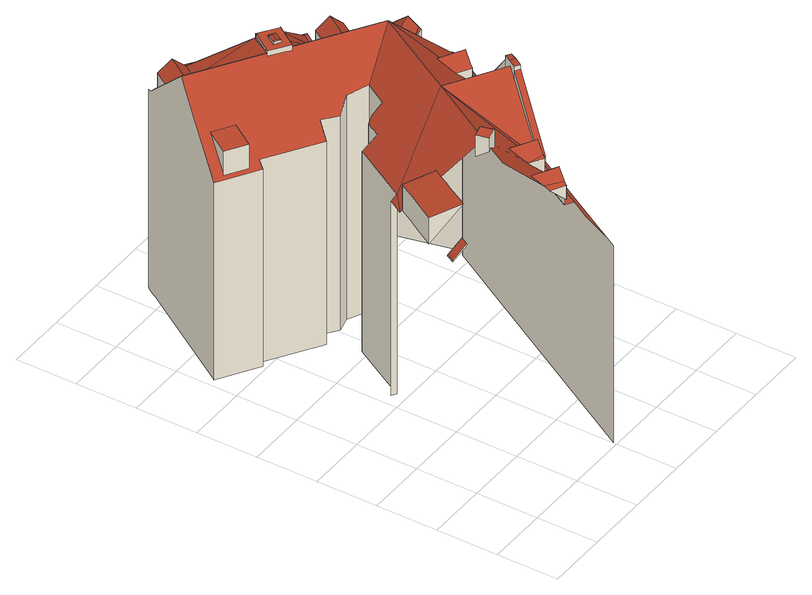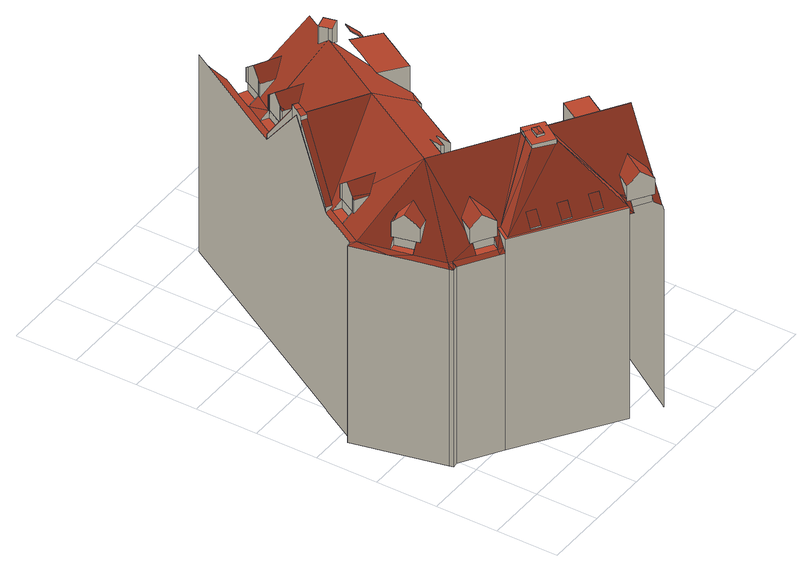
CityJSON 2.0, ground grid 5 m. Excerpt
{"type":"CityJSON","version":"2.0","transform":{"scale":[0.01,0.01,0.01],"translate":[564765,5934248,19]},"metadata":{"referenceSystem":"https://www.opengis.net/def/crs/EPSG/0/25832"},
"CityObjects":{
"building1":{"type":"Building","attributes":{"Grundfläche 2D":"1401.666564","Grundhöhe NN":"19.323"},"children":["building1-1","building1-2","building1-3","building1-4","building1-5","building1-6","building1-7","building1-8","building1-9","building1-10","building1-11","building1-12","building1-13","building1-14","building1-15","building1-16","building1-17"],"geometry":[{"type":"MultiSurface","lod":"3","boundaries":[[[0,1,2,3]],[[4,5,6,7,2,1,8,9,10,11]],[[12,13,14,15,11,10,9,8,1,0,16]],[[11,15,4]],[[17,18,19,20,21,22,23]],[[24,25,26]],[[24,26,27,28]],[[29,18,17,30]],[[15,14,31,32,33,34,35,26,25,5,4]],[[26,36,37,27]],[[38,39,40,29,30,41]],[[42,43,44]],[[43,45,46,47,48]],[[49,50,42,44,43,48,47,51,52,53,54,55,56,57,58,35,34,33,32,59,60]],[[61,62,46,45]],[[63,64,65,66,67,22,21,68,69,70,71,72,73,74,75,76,77,78,79,80,81,82]],[[18,29,40,39,83,84,85,86,87,88,89,90,91,92,93,72,71,70,69,68,21,20,19]],[[62,47,46]],[[55,54,56]],[[94,62,61,95,96,97,98,99,100,101,102,103,104]],[[36,105,106,37]],[[52,54,53]],[[47,62,52,51]],[[83,39,38,107]],[[94,54,62]],[[62,54,52]],[[108,56,54]],[[94,108,54]],[[105,109,110,106]],[[84,83,107,111]],[[94,104,112,108]],[[56,108,112,57]],[[109,113,114,110]],[[77,76,75,74,73,72,93,92,115,116,117,118,119,120,121]],[[104,57,112]],[[122,113,109,105,36,26,35,87,86]],[[58,57,123,102,124,35]],[[91,115,92]],[[113,122,125,114]],[[102,123,57,104,103]],[[115,91,126]],[[85,84,111,127]],[[115,126,128]],[[118,129,130,120,119]],[[128,131,116,115]],[[90,132,88,133,128,126,91]],[[117,116,134,118]],[[135,129,118]],[[122,86,136,125]],[[118,134,116,137,135]],[[138,102,101]],[[90,89,132]],[[89,88,132]],[[131,139,140,141,116]],[[142,135,137]],[[128,133,143]],[[86,85,127,136]],[[116,141,140,139,144,142,137]],[[145,131,146]],[[147,135,142]],[[148,145,146]],[[149,146,131,128,143]],[[102,138,150,151,35,124]],[[152,153,154,155,156,157,158,150,138,101,100,99,98,97,159,160,161]],[[145,148,162,139,131]],[[148,146,149,163,162]],[[133,88,164]],[[165,149,143,164]],[[149,165,164,162,163]],[[143,133,164]],[[35,151,150,158,157,166,167]],[[168,169,170,171,172,173,174]],[[87,175,176,177,178,164,88]],[[171,170,139,162,164,178,179,172]],[[180,87,35,167,166,181,182]],[[182,183,180]],[[183,184,185,180]],[[178,177,176,186,187]],[[183,182,188,184]],[[189,190,187]],[[173,172,179,178,187,190]],[[189,186,191]],[[187,186,189]],[[192,87,180,185,188]],[[188,185,184]],[[193,173,190]],[[176,194,195,191,186]],[[193,190,189]],[[182,181,166,157,156,155,154,192,188]],[[196,189,191,195]],[[194,196,195]],[[197,194,176,175,87,198]],[[173,193,199,200,201,174]],[[200,199,193,189,196,197]],[[202,203,204,205,198,87,192]],[[196,194,197]],[[206,207,204,203]],[[202,206,203]],[[205,204,207]],[[202,205,207,206]],[[208,192,154]],[[209,205,202,192]],[[208,154,153,210]],[[209,192,208]],[[197,211,200]],[[211,197,198,212]],[[209,213,214,198,205]],[[200,215,216,201]],[[200,211,215]],[[214,213,209,208,210,217]],[[211,212,215]],[[212,198,214]],[[215,212,214]],[[215,214,217,216]]],"semantics":{"surfaces":[{"type":"WallSurface"},{"type":"RoofSurface"}],"values":[0,0,1,0,0,1,0,0,1,0,0,1,0,1,1,0,1,0,1,1,0,1,1,0,1,1,0,0,0,0,1,0,0,1,0,1,1,1,0,1,1,0,1,0,1,1,1,0,0,1,1,1,1,1,1,1,0,0,1,1,1,1,1,0,1,1,1,1,1,1,1,0,1,1,1,0,0,1,1,1,0,0,1,1,0,1,0,1,1,1,0,1,0,1,1,1,0,0,0,1,1,1,0,1,1,1,1,0,1,0,1,1,1,0]}}]},
"building1-1":{"type":"BuildingInstallation","parents":["building1"],"geometry":[{"type":"MultiSurface","lod":"3","boundaries":[[[218,219,220,221,222,223]],[[224,225,223,222]],[[225,226,219,218,223]],[[226,227,220,219]],[[227,228,224,222,221,220]]],"semantics":{"surfaces":[{"type":"RoofSurface"},{"type":"WallSurface"}],"values":[0,1,1,1,1]}}]},
"building1-2":{"type":"BuildingInstallation","parents":["building1"],"geometry":[{"type":"MultiSurface","lod":"3","boundaries":[[[229,230,231,232]],[[230,229,233,234]],[[234,231,230]],[[233,229,232]]],"semantics":{"surfaces":[{"type":"RoofSurface"},{"type":"WallSurface"}],"values":[0,1,1,1]}}]},
"building1-3":{"type":"BuildingInstallation","parents":["building1"],"geometry":[{"type":"MultiSurface","lod":"3","boundaries":[[[235,236,237,238,239,240,241,242,243,244,245,246,247]],[[248,249,250,237,236,235]],[[250,251,60,252,253,240,239,238,237]],[[55,242,241,240,253,254]],[[243,242,55,255]],[[255,33,256,245,244,243]],[[31,257,248,235,247,246,245,256]]],"semantics":{"surfaces":[{"type":"RoofSurface"},{"type":"WallSurface"}],"values":[0,1,1,1,1,1,1]}}]},
"building1-4":{"type":"BuildingInstallation","parents":["building1"],"geometry":[{"type":"MultiSurface","lod":"3","boundaries":[[[258,259,260,261,262,263]],[[44,264,259,258,265,266]],[[267,268,269,270,271,266,265,272]],[[263,273,258]],[[274,42,263,262]],[[42,273,263]],[[42,43,258,273]],[[43,48,47,272,265,258]],[[47,275,267,272]],[[275,276,268,267]],[[276,270,269,268]],[[262,261,274]]],"semantics":{"surfaces":[{"type":"RoofSurface"},{"type":"WallSurface"}],"values":[0,0,0,0,1,1,1,1,1,1,1,1]}}]},
"building1-5":{"type":"BuildingInstallation","parents":["building1"],"geometry":[{"type":"MultiSurface","lod":"3","boundaries":[[[277,53,278,279,280]],[[281,282,283,284,53,277]],[[285,286,287,283,282,288]],[[289,285,288]],[[290,285,289]],[[277,291,281]],[[292,52,277,280]],[[52,54,291,277]],[[54,56,281,291]],[[56,57,288,282,281]],[[57,293,289,288]],[[293,294,290,289]],[[285,290,294,58,286]],[[292,280,279,278,51]]],"semantics":{"surfaces":[{"type":"RoofSurface"},{"type":"WallSurface"}],"values":[0,0,0,0,0,0,1,1,1,1,1,1,1,1]}}]},
"building1-6":{"type":"BuildingInstallation","parents":["building1"],"geometry":[{"type":"MultiSurface","lod":"3","boundaries":[[[295,296,297,298,299,300,301]],[[302,303,304,305,306,307,300,299,308,309]],[[295,310,297,296]],[[134,311,306,305,304,303,302,309,312,117]],[[306,311,118,119,120,310,295,301,300,307]]],"semantics":{"surfaces":[{"type":"RoofSurface"},{"type":"WallSurface"}],"values":[0,0,1,1,1]}}]},
"building1-7":{"type":"BuildingInstallation","parents":["building1"],"geometry":[{"type":"MultiSurface","lod":"3","boundaries":[[[313,314,315,316]],[[317,316,315,318]],[[319,314,313]],[[319,318,315,314]],[[313,316,320,321]],[[319,313,321,322]],[[318,319,322,323]],[[316,317,318,323,324,320]]],"semantics":{"surfaces":[{"type":"RoofSurface"},{"type":"WallSurface"}],"values":[0,0,0,0,1,1,1,1]}}]},
"building1-8":{"type":"BuildingInstallation","parents":["building1"],"geometry":[{"type":"MultiSurface","lod":"3","boundaries":[[[325,326,327,328,329,330,331,332,333,334,335,336,337,338,339,340,341,342],[320,324,323,322,321]],[[343,344,345,342,341,340]],[[345,89,132,346,133,327,326,325,342]],[[133,143,328,327]],[[143,165,329,328]],[[148,331,330,329,165,163]],[[332,331,148,347]],[[333,332,347,145]],[[348,128,336,335,334,333,145,146]],[[128,126,337,336]],[[92,343,340,339,338,337,126,115]]],"semantics":{"surfaces":[{"type":"RoofSurface"},{"type":"WallSurface"}],"values":[0,1,1,1,1,1,1,1,1,1,1]}}]},
"building1-9":{"type":"BuildingInstallation","parents":["building1"],"geometry":[{"type":"MultiSurface","lod":"3","boundaries":[[[349,350,351,352,353,354,355,356]],[[357,124,123,358,349,356,355,354,353]],[[358,103,101,351,350,349]],[[101,138,352,351]]],"semantics":{"surfaces":[{"type":"RoofSurface"},{"type":"WallSurface"}],"values":[0,1,1,1]}}]},
"building1-10":{"type":"BuildingInstallation","parents":["building1"],"geometry":[{"type":"MultiSurface","lod":"3","boundaries":[[[359,360,361,362]],[[362,361,363,364]],[[360,359,365,366]],[[359,362,364,365]],[[361,360,366,363]]],"semantics":{"surfaces":[{"type":"RoofSurface"},{"type":"WallSurface"}],"values":[0,1,1,1,1]}}]},
"building1-11":{"type":"BuildingInstallation","parents":["building1"],"geometry":[{"type":"MultiSurface","lod":"3","boundaries":[[[367,368,369,370,371]],[[372,369,368,367,373,374]],[[375,376,371,370]],[[371,376,377,151,378,357,353,374,373,367]],[[353,352,372,374]],[[150,158,375,370,369,372,352,138]]],"semantics":{"surfaces":[{"type":"RoofSurface"},{"type":"WallSurface"}],"values":[0,0,1,1,1,1]}}]},
"building1-12":{"type":"BuildingInstallation","parents":["building1"],"geometry":[{"type":"MultiSurface","lod":"3","boundaries":[[[379,380,381,382]],[[382,381,383,384]],[[379,382,384,385]],[[380,379,385,386]],[[381,380,386,383]]],"semantics":{"surfaces":[{"type":"RoofSurface"},{"type":"WallSurface"}],"values":[0,1,1,1,1]}}]},
"building1-13":{"type":"BuildingInstallation","parents":["building1"],"geometry":[{"type":"MultiSurface","lod":"3","boundaries":[[[387,388,376,375,389,390,391]],[[157,181,392,391,390,389]],[[158,157,389,375]],[[391,392,393,167,377,376,388,387]]],"semantics":{"surfaces":[{"type":"RoofSurface"},{"type":"WallSurface"}],"values":[0,1,1,1]}}]},
"building1-14":{"type":"BuildingInstallation","parents":["building1"],"geometry":[{"type":"MultiSurface","lod":"3","boundaries":[[[394,395,396,397]],[[397,396,398,399]],[[394,397,399,400]],[[395,394,400,401]],[[396,395,401,398]]],"semantics":{"surfaces":[{"type":"RoofSurface"},{"type":"WallSurface"}],"values":[0,1,1,1,1]}}]},
"building1-15":{"type":"BuildingInstallation","parents":["building1"],"geometry":[{"type":"MultiSurface","lod":"3","boundaries":[[[402,403,404,405,406,407,408]],[[409,410,404,403,411]],[[411,412,413]],[[414,413,412,415]],[[409,411,413]],[[416,180,402,408]],[[180,185,411,403,402]],[[185,417,412,411]],[[417,418,415,412]],[[418,414,415]],[[408,407,406,419,416]]],"semantics":{"surfaces":[{"type":"RoofSurface"},{"type":"WallSurface"}],"values":[0,0,0,0,0,1,1,1,1,1,1]}}]},
"building1-16":{"type":"BuildingInstallation","parents":["building1"],"geometry":[{"type":"MultiSurface","lod":"3","boundaries":[[[420,421,422,423,424,425]],[[426,427,424,423,428,429]],[[430,177,431,421,420,425]],[[427,426,175,432]],[[427,432,194,176,186,430,425,424]]],"semantics":{"surfaces":[{"type":"RoofSurface"},{"type":"WallSurface"}],"values":[0,0,1,1,1]}}]},
"building1-17":{"type":"BuildingInstallation","parents":["building1"],"geometry":[{"type":"MultiSurface","lod":"3","boundaries":[[[433,434,435,436,437,438,439,440]],[[441,436,435,442,443]],[[444,441,445,446,447]],[[443,445,441]],[[439,438,448]],[[447,446,449]],[[444,447,449,450,203,204,448,438,437,436,441]]],"semantics":{"surfaces":[{"type":"RoofSurface"},{"type":"WallSurface"}],"values":[0,0,0,0,1,1,1]}}]}
},
"vertices":[
[557,980,2011],[328,1114,1980],[328,1114,1750],[407,1068,1840],[540,1478,1756],[537,1474,1756],[461,1342,1754],[459,1339,1754],[459,1339,1980],[461,1342,1980],[537,1474,1980],[540,1478,1980],[657,1158,2011],[687,1210,2011],[727,1280,2011],[765,1346,2011],[584,1027,2011],[380,2533,32],[380,2533,1764],[376,2535,1764],[138,2687,1763],[67,2733,1763],[67,2733,32],[376,2535,32],[596,1608,1741],[525,1487,1739],[635,1587,1783],[635,1587,32],[596,1608,32],[404,2578,1813],[404,2578,32],[915,1087,2263],[938,1063,2295],[942,1069,2295],[1088,1320,2295],[1278,1646,2295],[903,2054,1787],[903,2054,32],[831,2303,32],[831,2303,1813],[408,2576,1813],[408,2576,32],[1179,550,1847],[1180,551,1847],[1032,703,2043],[1179,550,1781],[1258,691,1781],[1258,691,1849],[1220,623,1848],[877,959,2295],[789,807,2295],[1343,828,1844],[1352,843,1844],[1231,892,1969],[1353,843,1844],[944,1060,2289],[1353,844,1844],[1431,984,1846],[1423,1021,1871],[913,1020,2295],[886,973,2295],[1245,514,1781],[1327,653,1781],[682,3678,32],[636,3607,32],[633,3602,32],[82,2755,32],[75,2744,32],[75,2744,1776],[82,2755,1788],[265,3036,2102],[352,3170,2252],[377,3208,2295],[482,3370,2111],[633,3602,1846],[636,3607,1840],[657,3638,1805],[670,3659,1781],[682,3678,1774],[684,3679,1773],[691,3691,1768],[691,3691,32],[684,3679,32],[894,2399,1920],[1021,2310,1915],[1143,2343,2002],[1305,2262,2021],[1694,2359,2295],[1077,2757,2295],[1074,2755,2292],[1075,2758,2295],[922,2857,2295],[921,2858,2295],[920,2858,2295],[1417,808,1781],[1155,358,1781],[1082,172,1762],[1068,136,1758],[1087,169,1758],[1277,495,1758],[1448,789,1758],[1541,948,1758],[1520,986,1781],[1509,967,1781],[1498,947,1781],[1004,1992,1898],[1004,1992,32],[894,2399,32],[1353,843,1781],[1067,2109,1896],[1067,2109,32],[1021,2310,32],[1431,984,1781],[1118,2119,1933],[1118,2119,32],[922,2859,2293],[844,3423,1882],[819,3453,1871],[815,3492,1840],[750,3534,1840],[677,3581,1840],[697,3612,1804],[1196,2077,2017],[1509,986,1789],[1516,998,1790],[1196,2077,32],[935,2879,2295],[1143,2343,32],[936,2880,2295],[815,3492,1781],[677,3581,1781],[1019,3023,2295],[1076,2758,2295],[1119,2821,2295],[827,3465,1856],[852,3548,1781],[1305,2262,32],[867,3459,1843],[1738,1288,2214],[921,3544,1882],[904,3517,1882],[867,3459,1882],[904,3517,1781],[1119,2822,2295],[921,3544,1770],[1034,3023,2286],[1029,3017,2295],[852,3549,1781],[1036,3024,2285],[1183,2921,2295],[1773,1348,2295],[1733,1372,2295],[2020,1771,32],[2196,2075,32],[2196,2075,1758],[2101,1911,1758],[2020,1771,1758],[2006,1748,1758],[1810,1412,2210],[1006,28,1758],[1006,28,32],[2006,1748,32],[1676,3043,1882],[1186,2921,2293],[1603,2934,1882],[1187,2921,2291],[1966,1750,1781],[1952,1748,1791],[934,3562,32],[933,3563,32],[933,3563,1882],[934,3562,1882],[1703,3042,1882],[1703,3042,1758],[1703,3042,32],[1804,2771,1912],[1757,2887,1844],[1646,2916,1876],[1623,2922,1882],[1683,3012,1882],[1924,1825,1852],[1975,1766,1781],[1989,1789,1781],[1924,1825,1781],[2003,1966,1781],[2003,1966,1854],[1685,2933,1844],[1648,2958,1844],[2070,1929,1781],[1720,2988,1781],[1683,3012,1783],[1685,2933,1781],[2184,2125,1781],[1740,3018,1758],[1823,2845,1844],[1823,2845,1781],[1858,2898,1781],[2008,2800,1781],[2037,2782,1781],[1878,2929,1758],[2016,2841,1758],[2016,2841,32],[2131,2369,1781],[2075,2357,1849],[2036,2519,1852],[2095,2532,1781],[2075,2357,1781],[2036,2519,1781],[2238,2082,1758],[2169,2378,1758],[2238,2082,32],[2017,2812,1781],[2045,2793,1781],[2132,2541,1758],[2069,2812,1758],[2060,2848,1758],[2060,2848,32],[2069,2812,32],
[244,900,1793],[211,840,1793],[307,786,1903],[329,825,1903],[346,855,1902],[250,909,1793],[346,855,1892],[250,909,1783],[211,840,1783],[307,786,1893],[329,825,1893],
[151,2707,1994],[313,2603,1994],[439,2799,2004],[277,2903,2004],[151,2707,1785],[313,2603,1785],
[837,1068,2398],[861,974,2398],[863,967,2398],[867,968,2398],[946,989,2398],[961,992,2398],[959,1002,2398],[944,1060,2398],[943,1062,2398],[942,1069,2398],[936,1093,2398],[915,1087,2398],[902,1084,2398],[837,1068,2208],[861,974,2274],[863,967,2278],[867,968,2281],[946,989,2252],[961,992,2242],[959,1002,2248],[943,1062,2290],[936,1093,2278],[902,1084,2254],
[1180,551,1989],[1047,637,1999],[1054,607,1979],[1058,592,1968],[1168,530,1968],[1179,550,1988],[1040,665,2018],[1220,623,2062],[1025,730,2062],[1258,692,1989],[1269,711,1968],[1192,754,1968],[1162,771,1968],[1113,757,2001],[1258,691,1989],[1179,550,1989],[1168,530,1847],[1258,692,1849],[1269,711,1850],
[1352,843,1984],[1231,891,1968],[1343,828,1968],[1344,828,1968],[1353,844,1984],[1395,920,2062],[1198,1029,2062],[1229,897,1972],[1423,1021,1968],[1335,1070,1968],[1250,1045,2027],[1431,984,1994],[1431,985,1994],[1445,1009,1968],[1353,843,1984],[1344,828,1844],[1431,985,1846],[1445,1009,1848],
[658,3593,1976],[623,3540,1976],[581,3474,1976],[605,3390,2031],[620,3337,2066],[750,3534,2066],[677,3581,1995],[795,3416,1976],[812,3443,1976],[819,3453,1976],[827,3465,1976],[836,3479,1976],[815,3492,1997],[679,3347,2028],[759,3360,1976],[658,3593,1840],[836,3479,1841],[812,3443,1882],
[998,2855,2343],[1033,2860,2347],[1056,2896,2347],[1046,2930,2343],[1069,2915,2343],[1095,2899,2343],[1047,2824,2343],[1046,2930,2324],[998,2855,2324],[1047,2824,2324],[1095,2899,2324],[1069,2915,2324],
[1074,2755,2324],[1097,2790,2324],[1119,2821,2324],[1119,2822,2324],[1187,2921,2324],[1186,2921,2324],[1036,3024,2324],[1034,3025,2324],[1034,3023,2324],[1029,3017,2324],[944,2892,2324],[936,2880,2324],[935,2879,2324],[922,2859,2324],[921,2858,2324],[913,2846,2324],[1015,2776,2324],[1065,2742,2324],[913,2846,2282],[1015,2776,2279],[1065,2742,2277],[1097,2790,2295],[1034,3025,2285],[944,2892,2295],
[1500,972,1804],[1509,967,1804],[1541,948,1804],[1738,1288,2299],[1698,1311,2299],[1516,998,1843],[1509,986,1825],[1502,975,1809],[1698,1311,2213],[1500,972,1789],
[1126,3390,1909],[1061,3432,1910],[1017,3363,1999],[1081,3321,1998],[1017,3363,1989],[1081,3321,1988],[1126,3390,1899],[1061,3432,1900],
[1733,1372,2342],[1734,1372,2342],[1773,1348,2342],[1810,1412,2333],[1770,1435,2333],[1738,1288,2336],[1701,1317,2337],[1698,1311,2336],[1810,1412,2299],[1770,1435,2299],[1770,1435,2211],[1701,1317,2220],
[1327,3261,1905],[1262,3303,1906],[1218,3234,1995],[1283,3192,1994],[1218,3234,1985],[1283,3192,1984],[1327,3261,1895],[1262,3303,1896],
[1960,1762,1819],[1952,1748,1838],[2006,1748,1804],[1975,1766,1804],[1966,1772,1804],[1966,1772,1791],[1960,1762,1791],
[1525,3133,1901],[1460,3175,1902],[1416,3106,1991],[1481,3064,1990],[1416,3106,1981],[1481,3064,1980],[1525,3133,1891],[1460,3175,1892],
[1924,1825,1994],[1964,1896,2066],[1768,2004,2066],[1780,1952,2030],[1801,1866,1972],[1891,1816,1972],[1912,1804,1972],[1893,2041,1981],[1859,2031,2004],[2003,1966,1992],[2003,1967,1991],[1893,2041,1980],[1905,2045,1972],[2013,1984,1972],[1912,1804,1851],[2003,1967,1854],[2013,1984,1854],[1891,1816,1875],
[1628,2888,1976],[1589,2827,1976],[1612,2743,2030],[1627,2689,2066],[1757,2887,2066],[1665,2946,1976],[1768,2714,1976],[1843,2832,1976],[1652,2693,2049],[1736,2709,1996],[1665,2946,1844],[1628,2888,1907],[1843,2832,1844],
[1905,2457,2022],[1895,2427,2043],[1882,2393,2066],[2056,2436,2066],[2036,2519,2001],[2029,2551,1976],[1929,2527,1976],[1923,2509,1988],[2075,2357,1993],[1901,2377,2048],[1968,2321,1984],[2076,2355,1992],[1968,2321,1983],[1977,2314,1976],[2080,2338,1976],[2029,2551,1853],[2080,2338,1848],[2076,2355,1849]
]}
